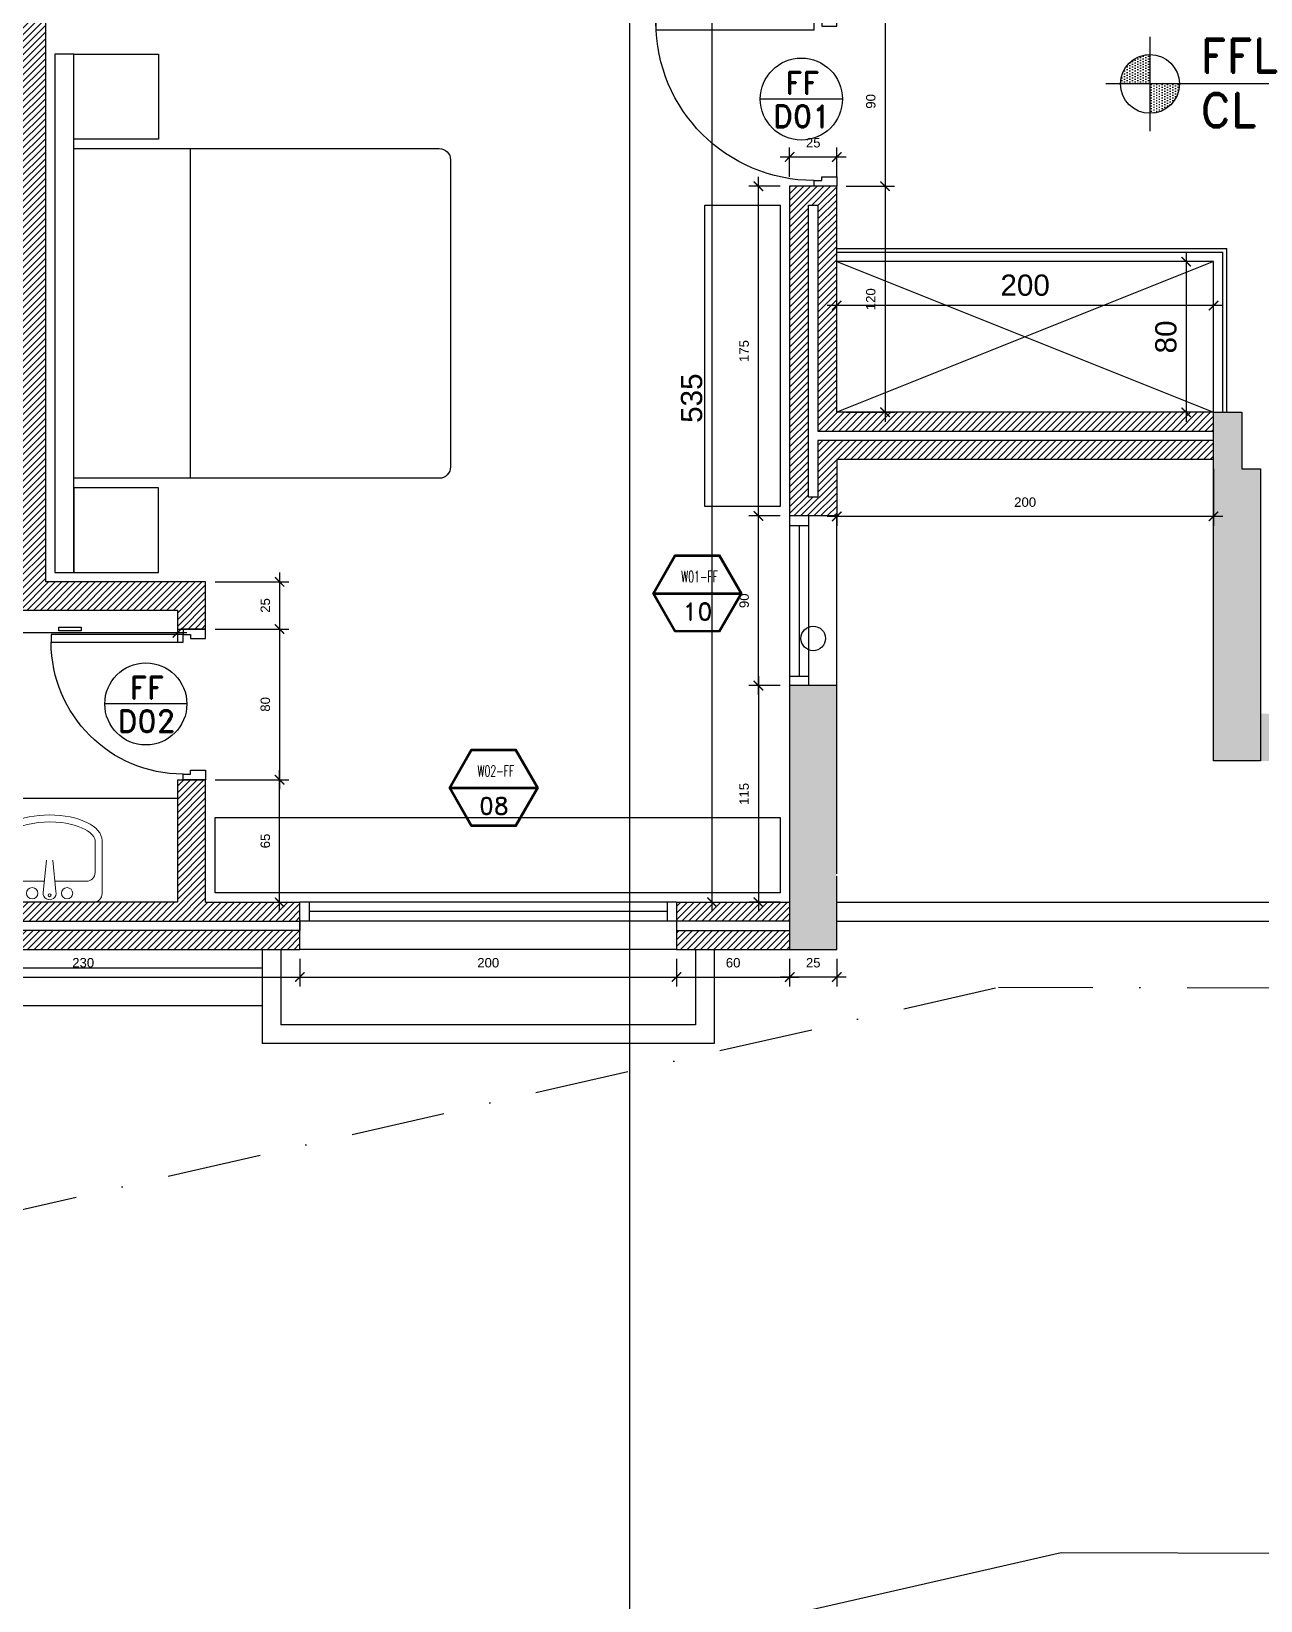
# Model space of a CAD drawing. Header units: centimetres. Extents: x 96271 to 179142, y 9855 to 112216.
# Drawn here: x 139334 to 139987, y 60830 to 61662 of the extents above; entities that cross this region are included whole.
import ezdxf
from ezdxf.enums import TextEntityAlignment as Align

# ---------------------------------------------------------------- set-up
doc = ezdxf.new("R2010")
doc.units = ezdxf.units.CM
doc.header["$LTSCALE"] = 100
doc.header["$MEASUREMENT"] = 0
doc.header["$PDSIZE"] = 0.2
doc.linetypes.add('DASHDOT', pattern=[1, 0.5, -0.25, 0, -0.25])
doc.layers.get('0').update_dxf_attribs({"linetype": 'CONTINUOUS'})
doc.layers.get('DEFPOINTS').update_dxf_attribs({"linetype": 'CONTINUOUS'})
for name, color, linetype in [('0-door', 7, 'CONTINUOUS'), ('1-door', 7, 'CONTINUOUS'), ('A-Dim', 2, 'CONTINUOUS'), ('A-Dim CMU', 2, 'CONTINUOUS'), ('A-DOOR-ANOT', 111, 'CONTINUOUS'), ('A-Furn-Free', 32, 'CONTINUOUS'), ('A-Glass-Full', 140, 'CONTINUOUS'), ('A-Otln-Lot Limit', 4, 'CONTINUOUS'), ('A-Patt-CMU', 8, 'CONTINUOUS'), ('A-Patt-Strcr', 8, 'CONTINUOUS'), ('A-Sanitary fixt', 143, 'CONTINUOUS'), ('A-Setback', 3, 'DASHDOT'), ('A-Wall-Full', 5, 'CONTINUOUS'), ('A-Wall-Prht', 2, 'CONTINUOUS'), ('A-Wall-Strctr', 6, 'CONTINUOUS'), ('A-WINDOW-ANOT', 131, 'CONTINUOUS'), ('HANDLES', 2, 'CONTINUOUS'), ('M-DR-RW', 30, 'CONTINUOUS'), ('plan-elevation level', 7, 'CONTINUOUS')]:
    doc.layers.add(name, color=color, linetype=linetype)
doc.layers.add('A-Sect-Iden', color=191, linetype='CONTINUOUS', lineweight=25)
doc.layers.add('sanitaires', color=150, linetype='CONTINUOUS', lineweight=0)
doc.styles.add('ROMAND', font='romand.shx', dxfattribs={"height": 10})
doc.styles.get("Standard").update_dxf_attribs({"font": 'arial.ttf'})
doc.dimstyles.new('1-50', dxfattribs={"dimtxt": 11.25, "dimasz": 5, "dimexe": 5, "dimexo": 5, "dimgap": 5, "dimtad": 1, "dimdec": 1, "dimrnd": 0.5, "dimzin": 12, "dimdsep": 46, "dimtxsty": 'Standard', "dimblk": 'ARCHTICK', "dimcen": 0.09, "dimdle": 5, "dimadec": 0, "dimazin": 3, "dimtfac": 1, "dimtdec": 1, "dimtix": 1, "dimtofl": 0, "dimtmove": 1, "dimatfit": 3, "dimfxl": 5, "dimtolj": 1, "dimtzin": 0, "dimarcsym": 0})
pattern_1 = [(90, (894916.29, -703049.082), (14.2875, 7.14375), [0, -14.2875])]

# ---------------------------------------------------------------- blocks, each defined once
blk = doc.blocks.new('CL-FFL-PLAN')
at = {"layer": 'plan-elevation level'}
h = blk.add_hatch(dxfattribs=at)
h.set_pattern_fill('DOTS', color=232, scale=9, angle=90, style=0)
h.set_pattern_definition(pattern_1)
h.paths.add_polyline_path([(-1228.6, 206.6), (-1228.6, 50.3), (-1384.9, 50.3, -0.414214)])
h = blk.add_hatch(dxfattribs=at)
h.set_pattern_fill('DOTS', color=232, scale=9, angle=90, style=0)
h.set_pattern_definition(pattern_1)
h.paths.add_polyline_path([(-1228.6, 50.3), (-1072.2, 50.3, -0.414214), (-1228.6, -106.1)])
at = {"layer": 'plan-elevation level', "color": 7, "ltscale": 111}
for p, q in [((-1228.6, 301), (-1228.6, -200.5)), ((336.9, 50.3), (-1462.7, 50.3))]:
    blk.add_line(p, q, dxfattribs=at)
blk.add_circle((-1228.6, 50.3), 156.3, dxfattribs=at)
at = {"layer": 'plan-elevation level', "color": 111, "ltscale": 111, "style": 'ROMAND'}
for s, p in [('FFL', (-960.4, 110.5)), ('CL', (-960.4, -179.7))]:
    blk.add_text(s, height=180, dxfattribs=at).set_placement(p)
for tag, p in [('FFL', (-424, 112.5)), ('CL', (-417.5, -180.3))]:
    blk.add_attdef(tag, p, '', height=180, dxfattribs=at)
blk = doc.blocks.new('A$C16793335')
at = {"layer": 'sanitaires'}
for p, q in [((-22.93, 1.35), (23.44, 1.35)), ((-27.57, -3.29), (-27.57, -31.39)), ((-1.48, -20.99), (-3.07, -4.27)), ((1.98, -20.99), (3.67, -3.74)), ((28.07, -3.29), (28.07, -31.39)), ((-23.86, -14.41), (-23.86, -31.39)), ((-2.55, -9.78), (-19.22, -9.78)), ((19.73, -9.78), (3.08, -9.78)), ((24.36, -14.41), (24.36, -31.39))]:
    blk.add_line(p, q, dxfattribs=at)
for centre, radius in [((-9.02, -3.42), 3.02), ((0.25, -2.33), 0.741), ((9.53, -3.42), 3.02)]:
    blk.add_circle(centre, radius, dxfattribs=at)
for centre, radius, start, end in [((-22.93, -3.29), 4.64, 90, 180), ((0.25, -3.42), 3.43, 354.03503, 194.36306), ((23.44, -3.29), 4.64, 0, 90), ((-19.22, -14.41), 4.64, 90, 180), ((19.73, -14.41), 4.64, 0, 90)]:
    blk.add_arc(centre, radius, start, end, dxfattribs=at)
at = {"layer": 'sanitaires', "extrusion": (0, 0, -1)}
blk.add_ellipse((0.25, -31.39), major_axis=(-27.82, 0), ratio=0.489262, start_param=3.141593, end_param=6.283185, dxfattribs=at)
at = {"layer": 'sanitaires'}
blk.add_open_spline([(24.36, -31.39), (24.36, -32.25), (24.02, -33.26), (21.65, -35.79), (19.64, -37.16), (11.04, -40.78), (1.94, -41.89), (-12.47, -40.12), (-18.08, -38.01), (-23.21, -34), (-23.86, -32.51), (-23.86, -31.39)], degree=3, knots=[0, 0, 0, 0, 0.429762, 0.429762, 0.859523, 0.859523, 1.816754, 1.816754, 2.581686, 2.581686, 3.141593, 3.141593, 3.141593, 3.141593], dxfattribs=at)
blk = doc.blocks.new('Dl70-12')
at = {"color": 1}
for p, q in [((0.3, 8.1), (0.7, 8.1)), ((0.3, 1.1), (0.3, 8.1)), ((0.7, 8.1), (0.7, 1.1)), ((0, -0.1), (0, 1.1)), ((0, 1.1), (0.3, 1.1)), ((0.3, 1.1), (0.3, 0.7)), ((0.7, 1.1), (0.3, 1.1)), ((7.7, 1.1), (7.7, 0.7)), ((8, 1.1), (7.7, 1.1)), ((8, -0.1), (8, 1.1)), ((0.3, 0.7), (0.5, 0.7)), ((0.5, 0.7), (0.5, -0.1)), ((7.5, 0.7), (7.5, -0.1)), ((7.7, 0.7), (7.5, 0.7)), ((0.5, -0.1), (0, -0.1)), ((7.5, -0.1), (8, -0.1))]:
    blk.add_line(p, q, dxfattribs=at)
at = {"color": 7}
blk.add_arc((0.7, 1.1), 7, 0, 90, dxfattribs=at)
at = {"layer": 'HANDLES'}
blk.add_lwpolyline([(0.1, 7.7), (-0.1, 7.7), (-0.1, 6.5), (0.1, 6.5), (0.1, 7.7)], dxfattribs=at)
blk = doc.blocks.new('_ArchTick')
at = {"color": 0, "linetype": 'ByBlock', "const_width": 0.15}
blk.add_lwpolyline([(-0.5, -0.5), (0.5, 0.5)], dxfattribs=at)
blk = doc.blocks.new('*D173')
at = {"layer": 'A-Dim', "color": 0, "lineweight": -2, "transparency": 16777216}
blk.add_line((139947.06, 61545.33), (139947.06, 61455.33), dxfattribs=at)
at = {"layer": 'DEFPOINTS', "color": 0, "transparency": 16777216}
for p in [(139961.56, 61540.33), (139947.06, 61460.33), (139961.56, 61460.33)]:
    blk.add_point(p, dxfattribs=at)
at = {"layer": 'A-Dim', "color": 0, "lineweight": -2, "transparency": 16777216, "xscale": 5, "yscale": 5, "zscale": 5}
for p, rotation in [((139947.06, 61540.33), 90), ((139947.06, 61460.33), 270)]:
    blk.add_blockref('_ArchTick', p, dxfattribs=dict(at, rotation=rotation))
at = {"layer": 'A-Dim', "color": 0, "transparency": 16777216, "insert": (139936.32, 61500.33), "char_height": 11.25, "attachment_point": 5, "rotation": 90}
blk.add_mtext('\\A1;80', dxfattribs=at)
blk = doc.blocks.new('*D174')
at = {"layer": 'A-Dim', "color": 0, "lineweight": -2, "transparency": 16777216}
blk.add_line((139966.56, 61516.99), (139756.56, 61516.99), dxfattribs=at)
at = {"layer": 'DEFPOINTS', "color": 0, "transparency": 16777216}
for p in [(139761.56, 61540.33), (139961.56, 61540.33), (139761.56, 61516.99)]:
    blk.add_point(p, dxfattribs=at)
at = {"layer": 'A-Dim', "color": 0, "lineweight": -2, "transparency": 16777216, "xscale": 5, "yscale": 5, "zscale": 5}
for p, rotation in [((139761.56, 61516.99), 179.9999999999959), ((139961.56, 61516.99), 359.9999999999958)]:
    blk.add_blockref('_ArchTick', p, dxfattribs=dict(at, rotation=rotation))
at = {"layer": 'A-Dim', "color": 0, "transparency": 16777216, "insert": (139861.56, 61527.73), "char_height": 11.25, "attachment_point": 5}
blk.add_mtext('\\A1;200', dxfattribs=at)
blk = doc.blocks.new('Dl80-12')
at = {"color": 1}
for p, q in [((0.3, 1.1), (0.3, 9.5)), ((0.3, 9.5), (0.7, 9.5)), ((0.7, 9.5), (0.7, 1.1)), ((0, -0.1), (0, 1.1)), ((0, 1.1), (0.3, 1.1)), ((0.3, 1.1), (0.3, 0.7)), ((0.7, 1.1), (0.3, 1.1)), ((8.7, 1.1), (8.7, 0.7)), ((9, 1.1), (8.7, 1.1)), ((9, -0.1), (9, 1.1)), ((0.3, 0.7), (0.5, 0.7)), ((0.5, 0.7), (0.5, -0.1)), ((8.7, 0.7), (8.5, 0.7)), ((8.5, 0.7), (8.5, -0.1)), ((0.5, -0.1), (0, -0.1)), ((8.5, -0.1), (9, -0.1))]:
    blk.add_line(p, q, dxfattribs=at)
at = {"color": 7}
blk.add_arc((0.3, 1.1), 8.4, 0, 90, dxfattribs=at)
at = {"layer": 'HANDLES'}
blk.add_lwpolyline([(0.1, 9.1), (-0.1, 9.1), (-0.1, 7.9), (0.1, 7.9), (0.1, 9.1)], dxfattribs=at)
blk = doc.blocks.new('*D178')
at = {"layer": 'A-Dim', "color": 0, "lineweight": -2, "transparency": 16777216}
blk.add_line((139695.3, 61740.33), (139695.3, 61195.33), dxfattribs=at)
at = {"layer": 'DEFPOINTS', "color": 0, "transparency": 16777216}
for p in [(139736.56, 61735.33), (139695.3, 61200.33), (139736.56, 61200.33)]:
    blk.add_point(p, dxfattribs=at)
at = {"layer": 'A-Dim', "color": 0, "lineweight": -2, "transparency": 16777216, "xscale": 5, "yscale": 5, "zscale": 5}
for p, rotation in [((139695.3, 61735.33), 90), ((139695.3, 61200.33), 270)]:
    blk.add_blockref('_ArchTick', p, dxfattribs=dict(at, rotation=rotation))
at = {"layer": 'A-Dim', "color": 0, "transparency": 16777216, "insert": (139684.56, 61467.83), "char_height": 11.25, "attachment_point": 5, "rotation": 90}
blk.add_mtext('\\A1;535', dxfattribs=at)
blk = doc.blocks.new('*D768')
at = {"layer": 'A-Dim CMU', "color": 0, "lineweight": -2, "transparency": 16777216}
for p, q in [((139761.56, 61430.33), (139761.56, 61400.07)), ((139961.56, 61430.33), (139961.56, 61400.07)), ((139966.56, 61405.07), (139756.56, 61405.07))]:
    blk.add_line(p, q, dxfattribs=at)
at = {"layer": 'DEFPOINTS', "color": 0, "transparency": 16777216}
for p in [(139761.56, 61435.33), (139961.56, 61435.33), (139761.56, 61405.07)]:
    blk.add_point(p, dxfattribs=at)
at = {"layer": 'A-Dim CMU', "color": 0, "lineweight": -2, "transparency": 16777216, "xscale": 5, "yscale": 5, "zscale": 5, "rotation": 180}
blk.add_blockref('_ArchTick', (139761.56, 61405.07), dxfattribs=at)
at = {"layer": 'A-Dim CMU', "color": 0, "lineweight": -2, "transparency": 16777216, "xscale": 5, "yscale": 5, "zscale": 5}
blk.add_blockref('_ArchTick', (139961.56, 61405.07), dxfattribs=at)
at = {"layer": 'A-Dim CMU', "color": 0, "transparency": 16777216, "insert": (139861.56, 61412.62), "char_height": 5, "attachment_point": 5}
blk.add_mtext('\\A1;200', dxfattribs=at)
blk = doc.blocks.new('*D769')
at = {"layer": 'A-Dim CMU', "color": 0, "lineweight": -2, "transparency": 16777216}
for p, q in [((139787.19, 61585.33), (139787.19, 61455.33)), ((139766.56, 61580.33), (139792.19, 61580.33)), ((139766.56, 61460.33), (139792.19, 61460.33))]:
    blk.add_line(p, q, dxfattribs=at)
at = {"layer": 'DEFPOINTS', "color": 0, "transparency": 16777216}
for p in [(139761.56, 61580.33), (139761.56, 61460.33), (139787.19, 61460.33)]:
    blk.add_point(p, dxfattribs=at)
at = {"layer": 'A-Dim CMU', "color": 0, "lineweight": -2, "transparency": 16777216, "xscale": 5, "yscale": 5, "zscale": 5}
for p, rotation in [((139787.19, 61580.33), 90), ((139787.19, 61460.33), 270)]:
    blk.add_blockref('_ArchTick', p, dxfattribs=dict(at, rotation=rotation))
at = {"layer": 'A-Dim CMU', "color": 0, "transparency": 16777216, "insert": (139779.64, 61520.33), "char_height": 5, "attachment_point": 5, "rotation": 90}
blk.add_mtext('\\A1;120', dxfattribs=at)
blk = doc.blocks.new('*D770')
at = {"layer": 'A-Dim CMU', "color": 0, "lineweight": -2, "transparency": 16777216}
for p, q in [((139736.56, 61585.33), (139736.56, 61600.81)), ((139761.56, 61585.33), (139761.56, 61600.81)), ((139766.56, 61595.81), (139731.56, 61595.81))]:
    blk.add_line(p, q, dxfattribs=at)
at = {"layer": 'DEFPOINTS', "color": 0, "transparency": 16777216}
for p in [(139736.56, 61595.81), (139736.56, 61580.33), (139761.56, 61580.33)]:
    blk.add_point(p, dxfattribs=at)
at = {"layer": 'A-Dim CMU', "color": 0, "lineweight": -2, "transparency": 16777216, "xscale": 5, "yscale": 5, "zscale": 5, "rotation": 180}
blk.add_blockref('_ArchTick', (139736.56, 61595.81), dxfattribs=at)
at = {"layer": 'A-Dim CMU', "color": 0, "lineweight": -2, "transparency": 16777216, "xscale": 5, "yscale": 5, "zscale": 5}
blk.add_blockref('_ArchTick', (139761.56, 61595.81), dxfattribs=at)
at = {"layer": 'A-Dim CMU', "color": 0, "transparency": 16777216, "insert": (139749.06, 61603.36), "char_height": 5, "attachment_point": 5}
blk.add_mtext('\\A1;25', dxfattribs=at)
blk = doc.blocks.new('*D771')
at = {"layer": 'A-Dim CMU', "color": 0, "lineweight": -2, "transparency": 16777216}
for p, q in [((139766.56, 61670.33), (139792.19, 61670.33)), ((139787.19, 61675.33), (139787.19, 61575.33)), ((139766.56, 61580.33), (139792.19, 61580.33))]:
    blk.add_line(p, q, dxfattribs=at)
at = {"layer": 'DEFPOINTS', "color": 0, "transparency": 16777216}
for p in [(139761.56, 61670.33), (139761.56, 61580.33), (139787.19, 61580.33)]:
    blk.add_point(p, dxfattribs=at)
at = {"layer": 'A-Dim CMU', "color": 0, "lineweight": -2, "transparency": 16777216, "xscale": 5, "yscale": 5, "zscale": 5}
for p, rotation in [((139787.19, 61670.33), 90), ((139787.19, 61580.33), 270)]:
    blk.add_blockref('_ArchTick', p, dxfattribs=dict(at, rotation=rotation))
at = {"layer": 'A-Dim CMU', "color": 0, "transparency": 16777216, "insert": (139779.64, 61625.33), "char_height": 5, "attachment_point": 5, "rotation": 90}
blk.add_mtext('\\A1;90', dxfattribs=at)
blk = doc.blocks.new('*D790')
at = {"layer": 'A-Dim CMU', "color": 0, "lineweight": -2, "transparency": 16777216}
for p, q in [((139416.56, 61343.38), (139169.06, 61343.38)), ((139174.06, 61350.33), (139174.06, 61338.38)), ((139411.56, 61350.33), (139411.56, 61338.38))]:
    blk.add_line(p, q, dxfattribs=at)
at = {"layer": 'DEFPOINTS', "color": 0, "transparency": 16777216}
for p in [(139174.06, 61355.33), (139411.56, 61355.33), (139174.06, 61343.38)]:
    blk.add_point(p, dxfattribs=at)
at = {"layer": 'A-Dim CMU', "color": 0, "lineweight": -2, "transparency": 16777216, "xscale": 5, "yscale": 5, "zscale": 5, "rotation": 180}
blk.add_blockref('_ArchTick', (139174.06, 61343.38), dxfattribs=at)
at = {"layer": 'A-Dim CMU', "color": 0, "lineweight": -2, "transparency": 16777216, "xscale": 5, "yscale": 5, "zscale": 5}
blk.add_blockref('_ArchTick', (139411.56, 61343.38), dxfattribs=at)
at = {"layer": 'A-Dim CMU', "color": 0, "transparency": 16777216, "insert": (139292.81, 61350.93), "char_height": 5, "attachment_point": 5}
blk.add_mtext('\\A1;237.5', dxfattribs=at)
blk = doc.blocks.new('*D791')
at = {"layer": 'A-Dim CMU', "color": 0, "lineweight": -2, "transparency": 16777216}
for p, q in [((139431.56, 61370.33), (139470.8, 61370.33)), ((139465.8, 61375.33), (139465.8, 61340.33)), ((139431.56, 61345.33), (139470.8, 61345.33))]:
    blk.add_line(p, q, dxfattribs=at)
at = {"layer": 'DEFPOINTS', "color": 0, "transparency": 16777216}
for p in [(139426.56, 61370.33), (139426.56, 61345.33), (139465.8, 61345.33)]:
    blk.add_point(p, dxfattribs=at)
at = {"layer": 'A-Dim CMU', "color": 0, "lineweight": -2, "transparency": 16777216, "xscale": 5, "yscale": 5, "zscale": 5}
for p, rotation in [((139465.8, 61370.33), 90), ((139465.8, 61345.33), 270)]:
    blk.add_blockref('_ArchTick', p, dxfattribs=dict(at, rotation=rotation))
at = {"layer": 'A-Dim CMU', "color": 0, "transparency": 16777216, "insert": (139458.25, 61357.83), "char_height": 5, "attachment_point": 5, "rotation": 90}
blk.add_mtext('\\A1;25', dxfattribs=at)
blk = doc.blocks.new('*D792')
at = {"layer": 'A-Dim CMU', "color": 0, "lineweight": -2, "transparency": 16777216}
for p, q in [((139431.56, 61345.33), (139470.8, 61345.33)), ((139465.8, 61350.33), (139465.8, 61260.33)), ((139431.56, 61265.33), (139470.8, 61265.33))]:
    blk.add_line(p, q, dxfattribs=at)
at = {"layer": 'DEFPOINTS', "color": 0, "transparency": 16777216}
for p in [(139426.56, 61345.33), (139426.56, 61265.33), (139465.8, 61265.33)]:
    blk.add_point(p, dxfattribs=at)
at = {"layer": 'A-Dim CMU', "color": 0, "lineweight": -2, "transparency": 16777216, "xscale": 5, "yscale": 5, "zscale": 5}
for p, rotation in [((139465.8, 61345.33), 90), ((139465.8, 61265.33), 270)]:
    blk.add_blockref('_ArchTick', p, dxfattribs=dict(at, rotation=rotation))
at = {"layer": 'A-Dim CMU', "color": 0, "transparency": 16777216, "insert": (139458.25, 61305.33), "char_height": 5, "attachment_point": 5, "rotation": 90}
blk.add_mtext('\\A1;80', dxfattribs=at)
blk = doc.blocks.new('*D793')
at = {"layer": 'A-Dim CMU', "color": 0, "lineweight": -2, "transparency": 16777216}
for p, q in [((139465.8, 61195.33), (139465.8, 61270.33)), ((139431.56, 61265.33), (139470.8, 61265.33)), ((139431.56, 61200.33), (139470.8, 61200.33))]:
    blk.add_line(p, q, dxfattribs=at)
at = {"layer": 'DEFPOINTS', "color": 0, "transparency": 16777216}
for p in [(139426.56, 61265.33), (139465.8, 61265.33), (139426.56, 61200.33)]:
    blk.add_point(p, dxfattribs=at)
at = {"layer": 'A-Dim CMU', "color": 0, "lineweight": -2, "transparency": 16777216, "xscale": 5, "yscale": 5, "zscale": 5}
for p, rotation in [((139465.8, 61265.33), 90), ((139465.8, 61200.33), 270)]:
    blk.add_blockref('_ArchTick', p, dxfattribs=dict(at, rotation=rotation))
at = {"layer": 'A-Dim CMU', "color": 0, "transparency": 16777216, "insert": (139458.25, 61232.83), "char_height": 5, "attachment_point": 5, "rotation": 90}
blk.add_mtext('\\A1;65', dxfattribs=at)
blk = doc.blocks.new('*D799')
at = {"layer": 'A-Dim CMU', "color": 0, "lineweight": -2, "transparency": 16777216}
for p, q in [((139246.56, 61170.33), (139246.56, 61155.63)), ((139476.56, 61170.33), (139476.56, 61155.63)), ((139241.56, 61160.63), (139481.56, 61160.63))]:
    blk.add_line(p, q, dxfattribs=at)
at = {"layer": 'DEFPOINTS', "color": 0, "transparency": 16777216}
for p in [(139246.56, 61175.33), (139476.56, 61175.33), (139476.56, 61160.63)]:
    blk.add_point(p, dxfattribs=at)
at = {"layer": 'A-Dim CMU', "color": 0, "lineweight": -2, "transparency": 16777216, "xscale": 5, "yscale": 5, "zscale": 5, "rotation": 180}
blk.add_blockref('_ArchTick', (139246.56, 61160.63), dxfattribs=at)
at = {"layer": 'A-Dim CMU', "color": 0, "lineweight": -2, "transparency": 16777216, "xscale": 5, "yscale": 5, "zscale": 5}
blk.add_blockref('_ArchTick', (139476.56, 61160.63), dxfattribs=at)
at = {"layer": 'A-Dim CMU', "color": 0, "transparency": 16777216, "insert": (139361.56, 61168.19), "char_height": 5, "attachment_point": 5}
blk.add_mtext('\\A1;230', dxfattribs=at)
blk = doc.blocks.new('*D800')
at = {"layer": 'A-Dim CMU', "color": 0, "lineweight": -2, "transparency": 16777216}
for p, q in [((139476.56, 61170.33), (139476.56, 61155.63)), ((139676.56, 61170.33), (139676.56, 61155.63)), ((139471.56, 61160.63), (139681.56, 61160.63))]:
    blk.add_line(p, q, dxfattribs=at)
at = {"layer": 'DEFPOINTS', "color": 0, "transparency": 16777216}
for p in [(139476.56, 61175.33), (139676.56, 61175.33), (139676.56, 61160.63)]:
    blk.add_point(p, dxfattribs=at)
at = {"layer": 'A-Dim CMU', "color": 0, "lineweight": -2, "transparency": 16777216, "xscale": 5, "yscale": 5, "zscale": 5, "rotation": 180}
blk.add_blockref('_ArchTick', (139476.56, 61160.63), dxfattribs=at)
at = {"layer": 'A-Dim CMU', "color": 0, "lineweight": -2, "transparency": 16777216, "xscale": 5, "yscale": 5, "zscale": 5}
blk.add_blockref('_ArchTick', (139676.56, 61160.63), dxfattribs=at)
at = {"layer": 'A-Dim CMU', "color": 0, "transparency": 16777216, "insert": (139576.56, 61168.19), "char_height": 5, "attachment_point": 5}
blk.add_mtext('\\A1;200', dxfattribs=at)
blk = doc.blocks.new('*D801')
at = {"layer": 'A-Dim CMU', "color": 0, "lineweight": -2, "transparency": 16777216}
for p, q in [((139676.56, 61170.33), (139676.56, 61155.63)), ((139736.56, 61170.33), (139736.56, 61155.63)), ((139671.56, 61160.63), (139741.56, 61160.63))]:
    blk.add_line(p, q, dxfattribs=at)
at = {"layer": 'DEFPOINTS', "color": 0, "transparency": 16777216}
for p in [(139676.56, 61175.33), (139736.56, 61175.33), (139736.56, 61160.63)]:
    blk.add_point(p, dxfattribs=at)
at = {"layer": 'A-Dim CMU', "color": 0, "lineweight": -2, "transparency": 16777216, "xscale": 5, "yscale": 5, "zscale": 5, "rotation": 180}
blk.add_blockref('_ArchTick', (139676.56, 61160.63), dxfattribs=at)
at = {"layer": 'A-Dim CMU', "color": 0, "lineweight": -2, "transparency": 16777216, "xscale": 5, "yscale": 5, "zscale": 5}
blk.add_blockref('_ArchTick', (139736.56, 61160.63), dxfattribs=at)
at = {"layer": 'A-Dim CMU', "color": 0, "transparency": 16777216, "insert": (139706.56, 61168.19), "char_height": 5, "attachment_point": 5}
blk.add_mtext('\\A1;60', dxfattribs=at)
blk = doc.blocks.new('*D802')
at = {"layer": 'A-Dim CMU', "color": 0, "lineweight": -2, "transparency": 16777216}
for p, q in [((139736.56, 61170.33), (139736.56, 61155.63)), ((139761.56, 61170.33), (139761.56, 61155.63)), ((139766.56, 61160.63), (139731.56, 61160.63))]:
    blk.add_line(p, q, dxfattribs=at)
at = {"layer": 'DEFPOINTS', "color": 0, "transparency": 16777216}
for p in [(139736.56, 61175.33), (139761.56, 61175.33), (139736.56, 61160.63)]:
    blk.add_point(p, dxfattribs=at)
at = {"layer": 'A-Dim CMU', "color": 0, "lineweight": -2, "transparency": 16777216, "xscale": 5, "yscale": 5, "zscale": 5, "rotation": 180}
blk.add_blockref('_ArchTick', (139736.56, 61160.63), dxfattribs=at)
at = {"layer": 'A-Dim CMU', "color": 0, "lineweight": -2, "transparency": 16777216, "xscale": 5, "yscale": 5, "zscale": 5}
blk.add_blockref('_ArchTick', (139761.56, 61160.63), dxfattribs=at)
at = {"layer": 'A-Dim CMU', "color": 0, "transparency": 16777216, "insert": (139749.06, 61168.19), "char_height": 5, "attachment_point": 5}
blk.add_mtext('\\A1;25', dxfattribs=at)
blk = doc.blocks.new('*D803')
at = {"layer": 'A-Dim CMU', "color": 0, "lineweight": -2, "transparency": 16777216}
for p, q in [((139719.98, 61310.33), (139719.98, 61410.33)), ((139731.56, 61405.33), (139714.98, 61405.33)), ((139731.56, 61315.33), (139714.98, 61315.33))]:
    blk.add_line(p, q, dxfattribs=at)
at = {"layer": 'DEFPOINTS', "color": 0, "transparency": 16777216}
for p in [(139719.98, 61405.33), (139736.56, 61405.33), (139736.56, 61315.33)]:
    blk.add_point(p, dxfattribs=at)
at = {"layer": 'A-Dim CMU', "color": 0, "lineweight": -2, "transparency": 16777216, "xscale": 5, "yscale": 5, "zscale": 5}
for p, rotation in [((139719.98, 61405.33), 90), ((139719.98, 61315.33), 270)]:
    blk.add_blockref('_ArchTick', p, dxfattribs=dict(at, rotation=rotation))
at = {"layer": 'A-Dim CMU', "color": 0, "transparency": 16777216, "insert": (139712.42, 61360.33), "char_height": 5, "attachment_point": 5, "rotation": 90}
blk.add_mtext('\\A1;90', dxfattribs=at)
blk = doc.blocks.new('*D804')
at = {"layer": 'A-Dim CMU', "color": 0, "lineweight": -2, "transparency": 16777216}
for p, q in [((139719.98, 61320.33), (139719.98, 61195.33)), ((139731.56, 61315.33), (139714.98, 61315.33)), ((139731.56, 61200.33), (139714.98, 61200.33))]:
    blk.add_line(p, q, dxfattribs=at)
at = {"layer": 'DEFPOINTS', "color": 0, "transparency": 16777216}
for p in [(139736.56, 61315.33), (139719.98, 61200.33), (139736.56, 61200.33)]:
    blk.add_point(p, dxfattribs=at)
at = {"layer": 'A-Dim CMU', "color": 0, "lineweight": -2, "transparency": 16777216, "xscale": 5, "yscale": 5, "zscale": 5}
for p, rotation in [((139719.98, 61315.33), 90), ((139719.98, 61200.33), 270)]:
    blk.add_blockref('_ArchTick', p, dxfattribs=dict(at, rotation=rotation))
at = {"layer": 'A-Dim CMU', "color": 0, "transparency": 16777216, "insert": (139712.42, 61257.83), "char_height": 5, "attachment_point": 5, "rotation": 90}
blk.add_mtext('\\A1;115', dxfattribs=at)
blk = doc.blocks.new('*D805')
at = {"layer": 'A-Dim CMU', "color": 0, "lineweight": -2, "transparency": 16777216}
for p, q in [((139719.98, 61400.33), (139719.98, 61585.33)), ((139731.56, 61580.33), (139714.98, 61580.33)), ((139731.56, 61405.33), (139714.98, 61405.33))]:
    blk.add_line(p, q, dxfattribs=at)
at = {"layer": 'DEFPOINTS', "color": 0, "transparency": 16777216}
for p in [(139719.98, 61580.33), (139736.56, 61580.33), (139736.56, 61405.33)]:
    blk.add_point(p, dxfattribs=at)
at = {"layer": 'A-Dim CMU', "color": 0, "lineweight": -2, "transparency": 16777216, "xscale": 5, "yscale": 5, "zscale": 5}
for p, rotation in [((139719.98, 61580.33), 90), ((139719.98, 61405.33), 270)]:
    blk.add_blockref('_ArchTick', p, dxfattribs=dict(at, rotation=rotation))
at = {"layer": 'A-Dim CMU', "color": 0, "transparency": 16777216, "insert": (139712.42, 61492.83), "char_height": 5, "attachment_point": 5, "rotation": 90}
blk.add_mtext('\\A1;175', dxfattribs=at)
blk = doc.blocks.new('DOOR NO')
blk.add_line((1261, 534), (661, 534))
blk.add_circle((961, 534), 300)
at = {"style": 'ROMAND'}
for tag, p in [('LEVEL', (969, 572)), ('DOOR', (966, 327))]:
    blk.add_attdef(tag, text='', height=162, dxfattribs=at).set_placement(p, align=Align.CENTER)
blk = doc.blocks.new('WINDOW-TAGS')
at = {"color": 4}
for p, q in [((231, 535), (1283, 535)), ((231, 528), (1283, 528)), ((231, 521), (1283, 521))]:
    blk.add_line(p, q, dxfattribs=at)
for points in [[(1299, 528), (1028, 997), (486, 997), (215, 528), (486, 58), (1028, 58)], [(1291, 528), (1024, 990), (490, 990), (223, 528), (490, 65), (1024, 65)], [(1283, 528), (1020, 983), (494, 983), (231, 528), (494, 72), (1020, 72)]]:
    blk.add_lwpolyline(points, close=True, dxfattribs=at)
at = {"color": 4, "style": 'ROMAND'}
for tag, p in [('LEVEL', (761, 644)), ('WINDOW-NO', (871, 199))]:
    blk.add_attdef(tag, text='', height=210, dxfattribs=at).set_placement(p, align=Align.CENTER)
blk = doc.blocks.new('letto 4869')
at = {"layer": 'A-Furn-Free'}
blk.add_line((158.5432, 86.499), (158.5432, 84.749), dxfattribs=at)
blk.add_lwpolyline([(159.1632, 84.749), (157.2232, 84.749, -0.414214), (157.1632, 84.809), (157.1632, 86.439, -0.414214), (157.2232, 86.499), (159.1632, 86.499)], format="xyb", close=True, dxfattribs=at)

msp = doc.modelspace()

# ---------------------------------------------------------------- hatches: boundary and pattern name
at = {"layer": 'A-Patt-CMU'}
h = msp.add_hatch(dxfattribs=at)
h.set_pattern_fill('ANSI31', color=256, scale=20, angle=180)
h.set_pattern_definition([(225, (149663.1543, 69378.0145), (1.76776695, -1.76776695), [])])
h.paths.add_polyline_path([(139761.559, 61580.329), (139736.559, 61580.329), (139736.559, 61405.329), (139761.559, 61405.329), (139761.559, 61435.329), (139961.559, 61435.329), (139961.559, 61445.329), (139751.559, 61445.329), (139751.559, 61415.329), (139746.559, 61415.329), (139746.559, 61570.329), (139751.559, 61570.329), (139751.559, 61450.329), (139961.559, 61450.329), (139961.559, 61460.329), (139761.559, 61460.329)])
h.paths.add_polyline_path([(139986.559, 62050.329), (139976.559, 62050.329), (139976.559, 61895.329), (139986.559, 61895.329)])
h.paths.add_polyline_path([(139971.559, 62050.329), (139961.559, 62050.329), (139961.559, 61895.329), (139971.559, 61895.329)])
h.paths.add_polyline_path([(139991.559, 61870.329), (139991.559, 61880.329), (139986.559, 61880.329), (139986.559, 61870.329)])
h.paths.add_polyline_path([(140081.559, 61885.329), (140081.559, 61870.329), (140391.559, 61870.329), (140391.559, 61885.329), (140161.559, 61885.329), (140161.559, 61960.329), (140146.559, 61960.329), (140146.559, 61885.329)])
h.paths.add_polyline_path([(139971.559, 62125.329), (139971.559, 62180.329), (139961.559, 62180.329), (139961.559, 62125.329)])
h.paths.add_polyline_path([(139976.559, 62180.329), (139976.559, 62125.329), (139986.559, 62125.329), (139986.559, 62180.329)])
h.paths.add_polyline_path([(140476.559, 62180.329), (140476.559, 62125.329), (140486.559, 62125.329), (140486.559, 62180.329)])
h.paths.add_polyline_path([(140471.559, 62125.329), (140471.559, 62180.329), (140461.559, 62180.329), (140461.559, 62125.329)])
h.paths.add_polyline_path([(140221.559, 61440.329), (140471.559, 61440.329), (140471.559, 61870.329), (140461.559, 61870.329), (140461.559, 61450.329), (140221.559, 61450.329)], flags=17)
h.paths.add_polyline_path([(140476.559, 61435.329), (140221.559, 61435.329), (140221.559, 61285.329), (140161.559, 61285.329), (140161.559, 61275.329), (140231.559, 61275.329), (140231.559, 61425.329), (140486.559, 61425.329), (140486.559, 61870.329), (140476.559, 61870.329)])
h.paths.add_polyline_path([(140504.059, 62057.829), (140486.559, 62057.829), (140486.559, 62050.329), (140496.559, 62050.329), (140496.559, 61950.329), (140401.559, 61950.329), (140401.559, 62050.329), (140461.559, 62050.329), (140461.559, 62065.329), (140081.559, 62065.329), (140081.559, 62050.329), (140146.559, 62050.329), (140146.559, 62040.329), (140161.559, 62040.329), (140161.559, 62050.329), (140391.559, 62050.329), (140391.559, 61940.329), (140496.559, 61940.329), (140496.559, 61895.329), (140504.059, 61895.329)])
h.paths.add_polyline_path([(139751.559, 62050.329), (139751.559, 61850.329), (139761.559, 61850.329), (139761.559, 62050.329)])
h.paths.add_polyline_path([(139746.559, 61850.329), (139746.559, 62050.329), (139736.559, 62050.329), (139736.559, 61850.329)])
h.paths.add_polyline_path([(138884.059, 61750.329), (138884.059, 61852.829), (139436.559, 61852.829), (139436.559, 61860.329), (138876.559, 61860.329), (138876.559, 61750.329)])
h.paths.add_polyline_path([(138889.059, 61847.829), (138889.059, 61750.329), (138896.559, 61750.329), (138896.559, 61840.329), (138936.559, 61840.329), (139421.559, 61840.329), (139436.559, 61840.329), (139436.559, 61847.829)], flags=17)
h.paths.add_polyline_path([(139676.559, 61190.329), (139736.559, 61190.329), (139736.559, 61200.329), (139676.559, 61200.329)])
h.paths.add_polyline_path([(139736.559, 61185.329), (139676.559, 61185.329), (139676.559, 61175.329), (139736.559, 61175.329)])
h.paths.add_polyline_path([(139476.559, 61185.329), (139246.559, 61185.329), (139246.559, 61175.329), (139476.559, 61175.329)])
h.paths.add_polyline_path([(139246.559, 61190.329), (139476.559, 61190.329), (139476.559, 61200.329), (139426.559, 61200.329), (139426.559, 61265.329), (139411.559, 61265.329), (139411.559, 61200.329), (139246.559, 61200.329)])
h.paths.add_polyline_path([(139086.559, 61185.329), (138936.559, 61185.329), (138936.559, 61175.329), (139086.559, 61175.329)])
h.paths.add_polyline_path([(138936.559, 61190.329), (139086.559, 61190.329), (139086.559, 61200.329), (138936.559, 61200.329)])
h.paths.add_polyline_path([(139439.059, 62282.829), (139439.059, 62235.329), (139446.559, 62235.329), (139446.559, 62275.329), (139486.559, 62275.329), (139486.559, 62235.329), (139494.059, 62235.329), (139494.059, 62282.829)], flags=17)
h.paths.add_polyline_path([(139434.059, 62235.329), (139434.059, 62287.829), (139499.059, 62287.829), (139499.059, 62235.329), (139506.559, 62235.329), (139506.559, 62295.329), (139426.559, 62295.329), (139426.559, 62235.329)])
h.paths.add_polyline_path([(139164.059, 62282.829), (139164.059, 62235.329), (139171.559, 62235.329), (139171.559, 62275.329), (139211.559, 62275.329), (139211.559, 62235.329), (139219.059, 62235.329), (139219.059, 62282.829)], flags=17)
h.paths.add_polyline_path([(139159.059, 62235.329), (139159.059, 62287.829), (139224.059, 62287.829), (139224.059, 62235.329), (139231.559, 62235.329), (139231.559, 62295.329), (139151.559, 62295.329), (139151.559, 62235.329)])
h.paths.add_polyline_path([(138949.059, 62287.829), (138949.059, 62235.329), (138956.559, 62235.329), (138956.559, 62295.329), (138876.559, 62295.329), (138876.559, 62180.329), (138884.059, 62180.329), (138884.059, 62287.829)])
h.paths.add_polyline_path([(138944.059, 62235.329), (138944.059, 62282.829), (138889.059, 62282.829), (138889.059, 62180.329), (138896.559, 62180.329), (138896.559, 62275.329), (138936.559, 62275.329), (138936.559, 62235.329)], flags=17)
h.paths.add_polyline_path([(139751.559, 62285.329), (139751.559, 62200.329), (139761.559, 62200.329), (139761.559, 62295.329), (139681.559, 62295.329), (139681.559, 62235.329), (139691.559, 62235.329), (139691.559, 62285.329)])
h.paths.add_polyline_path([(139746.559, 62200.329), (139746.559, 62280.329), (139696.559, 62280.329), (139696.559, 62235.329), (139706.559, 62235.329), (139706.559, 62270.329), (139736.559, 62270.329), (139736.559, 62200.329)], flags=17)
h.paths.add_polyline_path([(139136.559, 61200.329), (139136.559, 61190.329), (139196.559, 61190.329), (139196.559, 61200.329)])
h.paths.add_polyline_path([(139136.559, 61185.329), (139136.559, 61175.329), (139196.559, 61175.329), (139196.559, 61185.329)])
h.paths.add_polyline_path([(138884.059, 61570.329), (138884.059, 61670.329), (138876.559, 61670.329), (138876.559, 61570.329)])
h.paths.add_polyline_path([(138896.559, 61570.329), (138896.559, 61670.329), (138889.059, 61670.329), (138889.059, 61570.329)])
h.paths.add_polyline_path([(139046.559, 61440.329), (139031.559, 61440.329), (139031.559, 61355.329), (139159.059, 61355.329), (139159.059, 61200.329), (139174.059, 61200.329), (139174.059, 61355.329), (139411.559, 61355.329), (139411.559, 61345.329), (139426.559, 61345.329), (139426.559, 61370.329), (139341.559, 61370.329), (139341.559, 61735.329), (139736.559, 61735.329), (139736.559, 61750.329), (139326.559, 61750.329), (139326.559, 61370.329), (139046.559, 61370.329)])
at = {"layer": 'A-Patt-Strcr'}
h = msp.add_hatch(dxfattribs=at)
h.set_pattern_fill('AR-CONC', color=256, scale=2)
h.set_pattern_definition([(50, (149598.393, 77124.047), (14.345204, -1.255043), [1.5, -16.5]), (355, (149598.393, 77124.047), (-2.775027, 15.043843), [1.2, -13.2]), (100.451444, (149599.589, 77123.942), (11.570177, 13.7888), [1.274804, -14.022842]), (46.1842, (149598.393, 77128.047), (21.344827, -3.310386), [2.25, -24.75]), (96.63564, (149600.172, 77127.77), (18.69324, 19.482372), [1.912207, -21.034275]), (351.18416, (149598.393, 77128.047), (18.69324, 19.482372), [1.8, -19.8]), (21, (149600.393, 77127.047), (11.938141, -8.052378), [1.5, -16.5]), (326, (149600.393, 77127.047), (4.866307, 14.503001), [1.2, -13.2]), (71.451445, (149601.388, 77126.376), (16.804448, 6.450623), [1.274804, -14.022842]), (37.5, (149598.393, 77124.047), (0.2431971, 6.6578771), [0, -13.04, 0, -13.4, 0, -13.25]), (7.5, (149598.393, 77124.047), (5.2613907, 7.8882342), [0, -7.64, 0, -12.74, 0, -5.05]), (327.5, (149593.933, 77124.047), (10.6764487, -0.4510974), [0, -5, 0, -15.6, 0, -20.7]), (317.5, (149591.933, 77124.047), (11.6637234, 2.0020996), [0, -6.5, 0, -10.36, 0, -14.7])])
h.paths.add_polyline_path([(140486.559, 62390.329), (140461.559, 62390.329), (140461.559, 62350.329), (140486.559, 62350.329)])
h.paths.add_polyline_path([(139986.559, 62390.329), (139961.559, 62390.329), (139961.559, 62350.329), (139986.559, 62350.329)])
h.paths.add_polyline_path([(139986.559, 62125.329), (139961.559, 62125.329), (139961.559, 62050.329), (139986.559, 62050.329)])
h.paths.add_polyline_path([(140486.559, 62125.329), (140461.559, 62125.329), (140461.559, 62050.329), (140486.559, 62050.329)])
h.paths.add_polyline_path([(140506.559, 61895.329), (140391.559, 61895.329), (140391.559, 61870.329), (140506.559, 61870.329)])
h.paths.add_polyline_path([(139986.559, 61895.329), (139961.559, 61895.329), (139961.559, 61670.329), (139986.559, 61670.329)])
h.paths.add_polyline_path([(139761.559, 62200.329), (139736.559, 62200.329), (139736.559, 62050.329), (139761.559, 62050.329)])
h.paths.add_polyline_path([(138936.559, 62180.329), (138876.559, 62180.329), (138876.559, 62100.329), (138936.559, 62100.329)])
h.paths.add_polyline_path([(138936.559, 61750.329), (138876.559, 61750.329), (138876.559, 61670.329), (138936.559, 61670.329)])
h.paths.add_polyline_path([(140136.559, 61300.329), (139986.559, 61300.329), (139986.559, 61275.329), (140136.559, 61275.329)])
h.paths.add_polyline_path([(140341.559, 61600.329), (140311.559, 61600.329), (140311.559, 61570.329), (140341.559, 61570.329)])
h.paths.add_polyline_path([(140341.559, 61750.329), (140311.559, 61750.329), (140311.559, 61720.329), (140341.559, 61720.329)])
h.paths.add_polyline_path([(139761.559, 61315.329), (139736.559, 61315.329), (139736.559, 61175.329), (139761.559, 61175.329), (139761.559, 61214.093)])
h.paths.add_polyline_path([(138936.559, 61270.329), (138876.559, 61270.329), (138876.559, 61175.329), (138936.559, 61175.329)])
h.paths.add_polyline_path([(139761.559, 61760.329), (139736.559, 61760.329), (139736.559, 61670.329), (139761.559, 61670.329)])
h.paths.add_polyline_path([(139986.559, 61430.329), (139976.559, 61430.329), (139976.559, 61460.329), (139961.559, 61460.329), (139961.559, 61275.329), (139986.559, 61275.329)])
h.paths.add_polyline_path([(140146.559, 61460.329), (140146.559, 61430.329), (140136.559, 61430.329), (140136.559, 61275.329), (140161.559, 61275.329), (140161.559, 61460.329)])

# ---------------------------------------------------------------- linework, layer by layer
for p, q in [((139961.559, 61540.329), (139761.559, 61460.329)), ((139761.559, 61540.329), (139961.559, 61460.329))]:
    msp.add_line(p, q)
at = {"layer": 'A-Furn-Free'}
for points in [[(139356.559, 61375.329), (139356.559, 61650.329), (139346.559, 61650.329), (139346.559, 61375.329)], [(139401.559, 61650.329), (139401.559, 61605.329), (139356.559, 61605.329), (139356.559, 61650.329)], [(139731.559, 61570.329), (139731.559, 61410.329), (139691.559, 61410.329), (139691.559, 61570.329)], [(139401.559, 61375.329), (139401.559, 61420.329), (139356.559, 61420.329), (139356.559, 61375.329)], [(139731.559, 61245.329), (139731.559, 61205.329), (139431.559, 61205.329), (139431.559, 61245.329)]]:
    msp.add_lwpolyline(points, close=True, dxfattribs=at)
at = {"layer": 'A-Glass-Full'}
for p, q in [((139761.559, 61547.329), (139968.559, 61547.329)), ((139761.559, 61545.329), (139966.559, 61545.329)), ((139966.559, 61460.329), (139966.559, 61545.329)), ((139968.559, 61460.329), (139968.559, 61547.329)), ((139736.559, 61405.329), (139736.559, 61315.329)), ((139746.559, 61405.329), (139746.559, 61315.329)), ((139736.559, 61400.329), (139746.559, 61400.329)), ((139741.559, 61400.329), (139741.559, 61320.329)), ((139736.559, 61320.329), (139746.559, 61320.329)), ((139676.559, 61200.329), (139476.559, 61200.329)), ((139481.559, 61200.329), (139481.559, 61190.329)), ((139671.559, 61195.329), (139481.559, 61195.329)), ((139671.559, 61200.329), (139671.559, 61190.329)), ((139676.559, 61190.329), (139476.559, 61190.329))]:
    msp.add_line(p, q, dxfattribs=at)
at = {"layer": 'A-Otln-Lot Limit'}
msp.add_lwpolyline([(136965.712, 60479.123), (137206.535, 60394.564), (137669.865, 60351.712), (139880.741, 60855.19), (141068.865, 60851.94), (140904.471, 66012.018), (140151.894, 66776.773), (140222.083, 67217.518), (139747.22, 67140.456), (139010.375, 67171.007), (138361.687, 67204.5), (137783.533, 67219.682), (137242.113, 66719.747), (137087.264, 66618.541), (136965.712, 60479.08)], dxfattribs=at)
at = {"layer": 'A-Sanitary fixt'}
msp.add_line((139411.559, 61255.329), (139256.559, 61255.329), dxfattribs=at)
at = {"layer": 'A-Sect-Iden'}
msp.add_line((139651.559, 63927.158), (139651.559, 60188.999), dxfattribs=at)
at = {"layer": 'A-Setback'}
msp.add_lwpolyline([(140559.009, 61153.336), (140410.95, 65800.674), (139618.405, 66606.045), (139624.608, 66644.996), (138745.22, 66680.475), (137970.463, 66711.734), (137582.107, 66353.135), (137469.619, 60671.512), (137649.878, 60654.841), (139847.419, 61155.283)], close=True, dxfattribs=at)
at = {"layer": 'A-Wall-Full'}
for p, q in [((139341.559, 61735.329), (139341.559, 61370.329)), ((139746.559, 61415.329), (139746.559, 61570.329)), ((139746.559, 61570.329), (139751.559, 61570.329)), ((139751.559, 61570.329), (139751.559, 61450.329)), ((139751.559, 61450.329), (139961.559, 61450.329)), ((139761.559, 61435.329), (139761.559, 61405.329)), ((139961.559, 61435.329), (139761.559, 61435.329)), ((139751.559, 61415.329), (139746.559, 61415.329)), ((139761.559, 61405.329), (139736.559, 61405.329)), ((139411.559, 61345.329), (139426.559, 61345.329)), ((139411.559, 61265.329), (139426.559, 61265.329)), ((139426.559, 61200.329), (139476.559, 61200.329)), ((139676.559, 61200.329), (139736.559, 61200.329))]:
    msp.add_line(p, q, dxfattribs=at)
for points in [[(139961.559, 61460.329), (139761.559, 61460.329), (139761.559, 61580.329), (139736.559, 61580.329), (139736.559, 61405.329)], [(139961.559, 61445.329), (139751.559, 61445.329), (139751.559, 61415.329)], [(139426.559, 61345.329), (139426.559, 61370.329), (139341.559, 61370.329)], [(139174.059, 61355.329), (139411.559, 61355.329), (139411.559, 61345.329)], [(139411.559, 61265.329), (139411.559, 61200.329), (139246.559, 61200.329)], [(139426.559, 61200.329), (139426.559, 61265.329)], [(139246.559, 61175.329), (139476.559, 61175.329), (139476.559, 61200.329), (139476.559, 61200.329)], [(139676.559, 61200.329), (139676.559, 61175.329), (139736.559, 61175.329)], [(139246.559, 61190.329), (139476.559, 61190.329), (139476.559, 61185.329), (139246.559, 61185.329)], [(139736.559, 61190.329), (139676.559, 61190.329), (139676.559, 61185.329), (139736.559, 61185.329)]]:
    msp.add_lwpolyline(points, dxfattribs=at)
at = {"layer": 'A-Wall-Prht'}
for p, q in [((139961.559, 61540.329), (139761.559, 61540.329)), ((139961.559, 61460.329), (139961.559, 61540.329)), ((139761.559, 61315.329), (139761.559, 61405.329)), ((139761.559, 61200.329), (140031.559, 61200.329)), ((139761.559, 61190.329), (140041.559, 61190.329)), ((139456.559, 61175.329), (139456.559, 61125.329)), ((139466.559, 61175.329), (139466.559, 61135.329)), ((139676.559, 61175.329), (139476.559, 61175.329)), ((139686.559, 61175.329), (139686.559, 61135.329)), ((139696.559, 61175.329), (139696.559, 61125.329)), ((139686.559, 61135.329), (139466.559, 61135.329)), ((139696.559, 61125.329), (139456.559, 61125.329))]:
    msp.add_line(p, q, dxfattribs=at)
for points in [[(139456.559, 61145.329), (138816.559, 61145.329), (138816.559, 61310.329), (138876.559, 61310.329)], [(139456.559, 61165.329), (138836.559, 61165.329), (138836.559, 61290.329), (138876.559, 61290.329)]]:
    msp.add_lwpolyline(points, dxfattribs=at)
at = {"layer": 'A-Wall-Strctr'}
for points in [[(139986.559, 61430.329), (139986.559, 61275.329), (139961.559, 61275.329), (139961.559, 61460.329), (139976.559, 61460.329), (139976.559, 61430.329), (139986.559, 61430.329)], [(139761.559, 61215.329), (139761.559, 61315.329), (139736.559, 61315.329), (139736.559, 61175.329), (139761.559, 61175.329), (139761.559, 61214.093)]]:
    msp.add_lwpolyline(points, dxfattribs=at)
at = {"layer": 'M-DR-RW'}
msp.add_circle((139749.059, 61340.329), 6.5, dxfattribs=at)

# ---------------------------------------------------------------- block references
at = {"layer": '0-door', "xscale": -10, "yscale": 10, "zscale": 10, "rotation": 90}
msp.add_blockref('Dl80-12', (139760.559, 61670.329), dxfattribs=at)
at = {"layer": '1-door', "xscale": -10, "yscale": 10, "zscale": 10, "rotation": 89.99999999999984}
msp.add_blockref('Dl70-12', (139425.559, 61345.329), dxfattribs=at)
at = {"layer": 'A-DOOR-ANOT', "xscale": 0.07259999999973843, "yscale": 0.07259999999973843, "zscale": 0.07259999999973843}
for p, values in [((139673.009, 61587.804), {'LEVEL': 'FF', 'DOOR': 'D01'}), ((139325.047, 61266.805), {'LEVEL': 'FF', 'DOOR': 'D02'})]:
    msp.add_blockref('DOOR NO', p, dxfattribs=at).add_auto_attribs(values)
at = {"layer": 'A-Furn-Free', "xscale": 100, "yscale": 100, "zscale": 100, "rotation": 180}
msp.add_blockref('letto 4869', (155272.875, 70075.229), dxfattribs=at)
at = {"layer": 'A-Sanitary fixt', "rotation": 179.9999999880275}
msp.add_blockref('A$C16793335', (139343.99, 61201.68), dxfattribs=at)
at = {"layer": 'A-WINDOW-ANOT'}
ref = msp.add_blockref('WINDOW-TAGS', (139654.52, 61387.195), dxfattribs=dict(at, xscale=-0.04355999999916094, yscale=0.04355999999916094, zscale=0.04355999999916094, rotation=180))
ref.add_attrib('LEVEL', '10', dxfattribs={"layer": '0', "color": 4, "height": 9.1344, "style": 'ROMAND'}).set_placement((139687.677, 61350.022), align=Align.CENTER)
ref.add_attrib('WINDOW-NO', 'W01-FF', (139679.02, 61370.132), dxfattribs={"layer": '0', "color": 4, "height": 6, "style": 'ROMAND', "width": 0.6})
ref = msp.add_blockref('WINDOW-TAGS', (139546.403, 61284.035), dxfattribs=dict(at, xscale=-0.04355999999916094, yscale=0.04355999999916094, zscale=0.04355999999916094, rotation=180))
ref.add_attrib('LEVEL', '08', dxfattribs={"layer": '0', "color": 4, "height": 9.1344, "style": 'ROMAND'}).set_placement((139579.56, 61246.861), align=Align.CENTER)
ref.add_attrib('WINDOW-NO', 'W02-FF', (139570.902, 61266.972), dxfattribs={"layer": '0', "color": 4, "height": 6, "style": 'ROMAND', "width": 0.6})
at = {"layer": 'plan-elevation level'}
ref = msp.add_blockref('CL-FFL-PLAN', (140050.456, 61629.586), dxfattribs=dict(at, xscale=0.09982510700227937, yscale=0.09982510700227937, zscale=0.09982510700227937))
ref.add_attrib('CL', '+1338.65', (140008.783, 61611.582), dxfattribs={"layer": '0', "color": 111, "ltscale": 111, "height": 17.9685, "style": 'ROMAND'})
ref.add_attrib('FFL', '+1338.80', (140008.133, 61640.818), dxfattribs={"layer": '0', "color": 111, "ltscale": 111, "height": 17.9685, "style": 'ROMAND'})

# ---------------------------------------------------------------- dimensions: what is measured, and where the dimension line sits
at = {"layer": 'A-Dim'}
for p1, p2, distance, picture, middle in [((139736.559, 61735.329), (139736.559, 61200.329), -41.255, '*D178', (139684.557, 61467.829)), ((139961.559, 61540.329), (139961.559, 61460.329), -14.499, '*D173', (139936.317, 61500.329)), ((139961.559, 61540.329), (139761.559, 61540.329), 23.34, '*D174', (139861.559, 61527.733))]:
    dim = msp.add_aligned_dim(p1=p1, p2=p2, distance=distance, dimstyle='1-50', override={"dimse1": 1, "dimse2": 1}, dxfattribs=at)
    dim.commit()
    dim.dimension.update_dxf_attribs({"geometry": picture, "text_midpoint": middle})
at = {"layer": 'A-Dim CMU'}
for p1, p2, distance, picture, middle in [((139761.559, 61670.329), (139761.559, 61580.329), 25.631, '*D771', (139779.637, 61625.329)), ((139761.559, 61580.329), (139736.559, 61580.329), -15.482, '*D770', (139749.059, 61603.364)), ((139736.559, 61405.329), (139736.559, 61580.329), 16.582, '*D805', (139712.425, 61492.829)), ((139761.559, 61580.329), (139761.559, 61460.329), 25.631, '*D769', (139779.637, 61520.329)), ((139961.559, 61435.329), (139761.559, 61435.329), 30.259, '*D768', (139861.559, 61412.623)), ((139736.559, 61315.329), (139736.559, 61405.329), 16.582, '*D803', (139712.425, 61360.329)), ((139426.559, 61370.329), (139426.559, 61345.329), 39.242, '*D791', (139458.249, 61357.829)), ((139411.559, 61355.329), (139174.059, 61355.329), 11.951, '*D790', (139292.809, 61350.933)), ((139426.559, 61345.329), (139426.559, 61265.329), 39.242, '*D792', (139458.249, 61305.329)), ((139736.559, 61315.329), (139736.559, 61200.329), -16.582, '*D804', (139712.425, 61257.829)), ((139426.559, 61200.329), (139426.559, 61265.329), -39.242, '*D793', (139458.249, 61232.829)), ((139246.559, 61175.329), (139476.559, 61175.329), -14.695, '*D799', (139361.559, 61168.189)), ((139476.559, 61175.329), (139676.559, 61175.329), -14.695, '*D800', (139576.559, 61168.187)), ((139676.559, 61175.329), (139736.559, 61175.329), -14.695, '*D801', (139706.559, 61168.187)), ((139761.559, 61175.329), (139736.559, 61175.329), 14.695, '*D802', (139749.059, 61168.187))]:
    dim = msp.add_aligned_dim(p1=p1, p2=p2, distance=distance, dimstyle='1-50', override={"dimtxt": 5}, dxfattribs=at)
    dim.commit()
    dim.dimension.update_dxf_attribs({"geometry": picture, "text_midpoint": middle})

doc.saveas('drawing.dxf')
